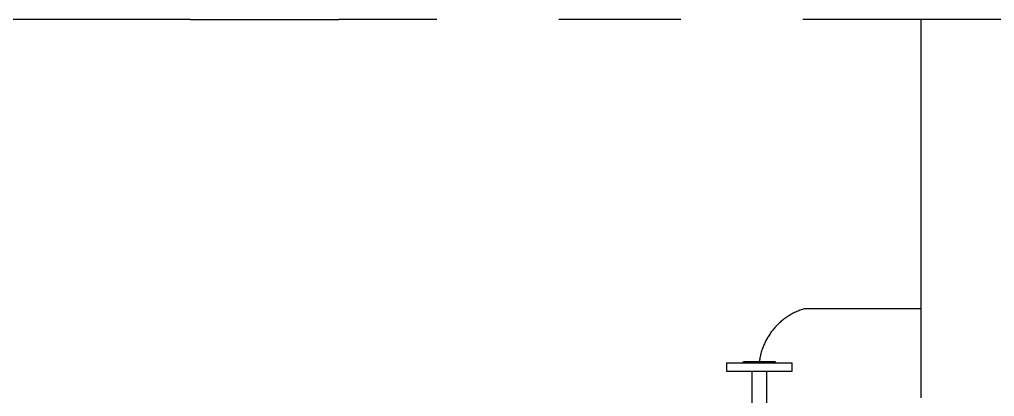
# Model space of a CAD drawing. Extents: x -681219 to -550379, y -242630 to -158199.
# Drawn here: x -633859 to -631861, y -172287 to -171514 of the extents above; entities that cross this region are included whole.
import ezdxf

# ---------------------------------------------------------------- set-up
doc = ezdxf.new("R2010")
doc.units = 0
doc.header["$LTSCALE"] = 1000
doc.linetypes.add('K', pattern=[2.5, 1.25, -0.25, 0.25, -0.25, 0.25, -0.25])
for name, color, linetype in [('07', 6, 'K'), ('GBT_9119.8_法兰_DN', 7, 'CONTINUOUS'), ('MYGL165_070101', 7, 'CONTINUOUS')]:
    doc.layers.add(name, color=color, linetype=linetype)

msp = doc.modelspace()

# ---------------------------------------------------------------- linework, layer by layer
at = {"layer": '07', "linetype": 'K'}
for p, q in [((-633508.9232, -171514.3828), (-634739.2762, -171514.3828)), ((-633508.9232, -171514.3828), (-633204.7006, -171514.3828)), ((-633281.6291, -171514.3828), (-633204.7006, -171514.3828)), ((-631003.7468, -171514.3828), (-633204.7006, -171514.3828)), ((-632011.7468, -171514.3828), (-632011.7468, -172284.1387)), ((-632011.7468, -171514.3828), (-632011.7468, -172290.2529)), ((-632011.7468, -172107.4701), (-632250.4056, -172107.4701))]:
    msp.add_line(p, q, dxfattribs=at)
msp.add_arc((-632213.101, -172232.9165), 130.8756, 106.5611488, 172.2098257, dxfattribs=at)
at = {"layer": 'GBT_9119.8_法兰_DN', "color": 7, "linetype": 'Continuous'}
for p, q in [((-632409.8276, -172218.0004), (-632409.8276, -172234.9416)), ((-632409.8276, -172218.0004), (-632275.7099, -172218.0004)), ((-632375.2393, -172215.1769), (-632310.2982, -172215.1769)), ((-632275.7099, -172234.9416), (-632275.7099, -172218.0004)), ((-632409.8276, -172234.9416), (-632275.7099, -172234.9416))]:
    msp.add_line(p, q, dxfattribs=at)
for centre, start, end in [((-632378.0629, -172215.1769), 270, 0), ((-632307.4746, -172215.1769), 180, 270)]:
    msp.add_arc(centre, 2.8235, start, end, dxfattribs=at)
at = {"layer": 'MYGL165_070101', "color": 7, "linetype": 'Continuous'}
for p, q in [((-632358.2982, -172234.9416), (-632358.2982, -172631.6475)), ((-632327.2393, -172847.6475), (-632327.2393, -172234.9416))]:
    msp.add_line(p, q, dxfattribs=at)

doc.saveas('drawing.dxf')
